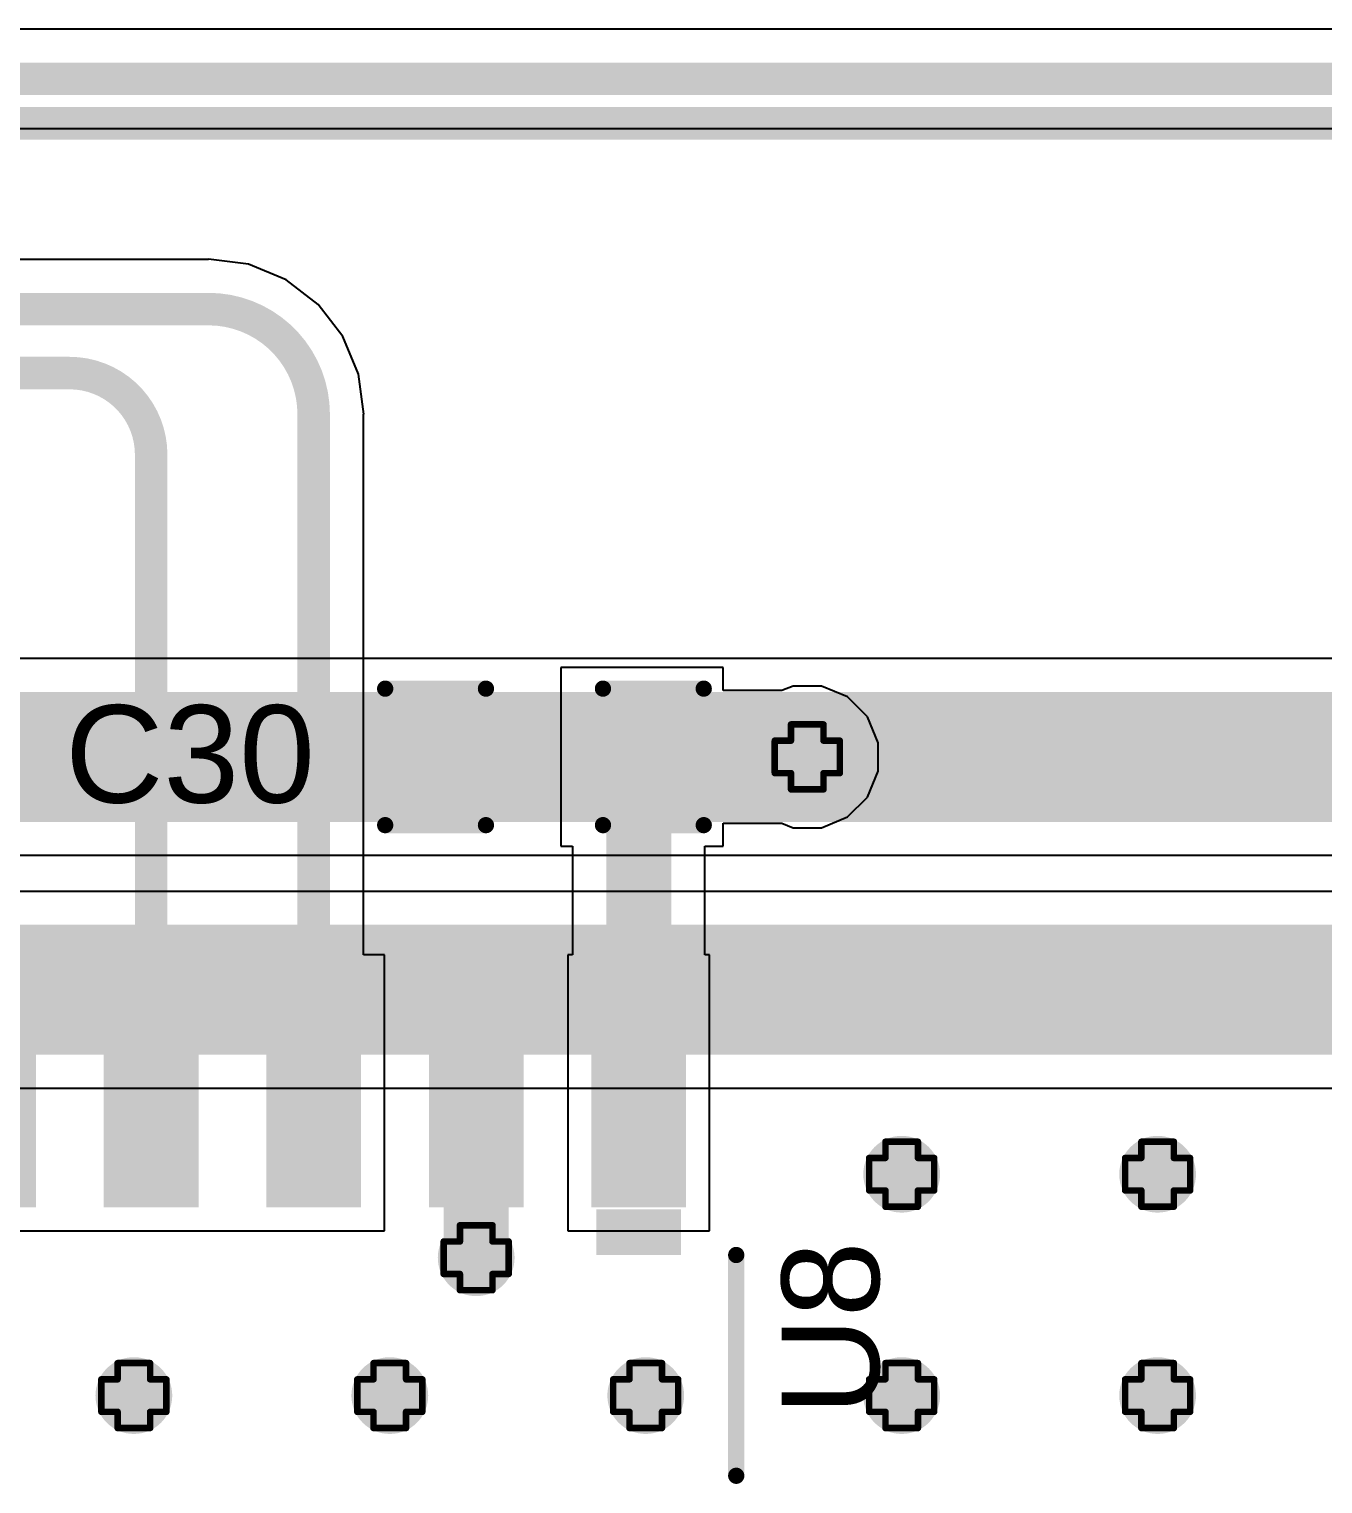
# Model space of a CAD drawing. Header units: inches. Extents: x -0.1 to 10.2, y 0 to 6.5.
# Drawn here: x 3.767 to 4.165, y 2.9849 to 3.4326 of the extents above; entities that cross this region are included whole.
import ezdxf

# ---------------------------------------------------------------- set-up
doc = ezdxf.new("R2010")
doc.units = ezdxf.units.IN
doc.header["$MEASUREMENT"] = 0
for name, color, linetype in [('Bottom Layer', 5, 'Continuous'), ('Drill Drawing', 1, 'Continuous'), ('Top Layer', 1, 'Continuous'), ('Top Overlay', 2, 'Continuous'), ('Top Paste', 8, 'Continuous'), ('Top Solder', 216, 'Continuous'), ('Via Holes', 16, 'Continuous')]:
    doc.layers.add(name, color=color, linetype=linetype)
doc.styles.add('Arial', font='', dxfattribs={"height": 0.2})
doc.styles.get('Arial').set_extended_font_data('Arial')

# ---------------------------------------------------------------- blocks, each defined once
blk = doc.blocks.new('SOIC_16_300____10')
at = {"layer": 'Top Layer'}
for points in [[(-0.22441, 0.18681), (-0.15945, 0.18681), (-0.15945, 0.16319), (-0.22441, 0.16319)], [(-0.22441, 0.13681), (-0.15945, 0.13681), (-0.15945, 0.11319), (-0.22441, 0.11319)], [(-0.22441, 0.08681), (-0.15945, 0.08681), (-0.15945, 0.06319), (-0.22441, 0.06319)], [(-0.22441, 0.03681), (-0.15945, 0.03681), (-0.15945, 0.01319), (-0.22441, 0.01319)]]:
    blk.add_hatch(color=1, dxfattribs=at).paths.add_polyline_path(points)
at = {"layer": 'Top Overlay'}
blk.add_hatch(color=2, dxfattribs=at).paths.add_polyline_path([(-0.156, 0.162), (-0.142, 0.162), (-0.142, 0.188), (-0.156, 0.188)])
at = {"layer": 'Top Paste'}
for points in [[(-0.22441, 0.18681), (-0.15945, 0.18681), (-0.15945, 0.16319), (-0.22441, 0.16319)], [(-0.22441, 0.13681), (-0.15945, 0.13681), (-0.15945, 0.11319), (-0.22441, 0.11319)], [(-0.22441, 0.08681), (-0.15945, 0.08681), (-0.15945, 0.06319), (-0.22441, 0.06319)], [(-0.22441, 0.03681), (-0.15945, 0.03681), (-0.15945, 0.01319), (-0.22441, 0.01319)]]:
    blk.add_hatch(color=8, dxfattribs=at).paths.add_polyline_path(points)
at = {"layer": 'Top Solder'}
for points in [[(-0.22717, 0.18957), (-0.15669, 0.18957), (-0.15669, 0.16043), (-0.22717, 0.16043)], [(-0.22717, 0.13957), (-0.15669, 0.13957), (-0.15669, 0.11043), (-0.22717, 0.11043)], [(-0.22717, 0.08957), (-0.15669, 0.08957), (-0.15669, 0.06043), (-0.22717, 0.06043)], [(-0.22717, 0.03957), (-0.15669, 0.03957), (-0.15669, 0.01043), (-0.22717, 0.01043)], [(-0.22717, -0.01043), (-0.15669, -0.01043), (-0.15669, -0.03957), (-0.22717, -0.03957)]]:
    blk.add_hatch(color=216, dxfattribs=at).paths.add_polyline_path(points)
at = {"layer": 'Top Overlay'}
for points in [[(-0.2363, 0.171, 0.00787, 0.00787, 0), (-0.2363, 0.181, 0.00787, 0.00787, 0)], [(-0.2313, 0.176, 0.00787, 0.00787, 0), (-0.2363, 0.181, 0.00787, 0.00787, 0)], [(-0.2363, 0.171, 0.00787, 0.00787, 0), (-0.2313, 0.176, 0.00787, 0.00787, 0)]]:
    blk.add_lwpolyline(points, format="xyseb", dxfattribs=at)
for points in [[(-0.23827, 0.181, 0.00394, 0.00394, 1), (-0.23433, 0.181, 0.00394, 0.00394, 1)], [(-0.23827, 0.181, 0.00394, 0.00394, 1), (-0.23433, 0.181, 0.00394, 0.00394, 1)], [(-0.23327, 0.176, 0.00394, 0.00394, 1), (-0.22933, 0.176, 0.00394, 0.00394, 1)], [(-0.23327, 0.176, 0.00394, 0.00394, 1), (-0.22933, 0.176, 0.00394, 0.00394, 1)], [(-0.23827, 0.171, 0.00394, 0.00394, 1), (-0.23433, 0.171, 0.00394, 0.00394, 1)], [(-0.23827, 0.171, 0.00394, 0.00394, 1), (-0.23433, 0.171, 0.00394, 0.00394, 1)]]:
    blk.add_lwpolyline(points, format="xyseb", close=True, dxfattribs=at)
blk = doc.blocks.new('C___0603_70')
at = {"layer": 'Top Layer'}
for points in [[(-0.015, 0.0175), (-0.015, -0.0175), (-0.045, -0.0175), (-0.045, 0.0175)], [(0.045, 0.0175), (0.045, -0.0175), (0.015, -0.0175), (0.015, 0.0175)]]:
    blk.add_hatch(color=1, dxfattribs=at).paths.add_polyline_path(points)
at = {"layer": 'Top Paste'}
for points in [[(-0.015, 0.0175), (-0.015, -0.0175), (-0.045, -0.0175), (-0.045, 0.0175)], [(0.045, 0.0175), (0.045, -0.0175), (0.015, -0.0175), (0.015, 0.0175)]]:
    blk.add_hatch(color=8, dxfattribs=at).paths.add_polyline_path(points)
at = {"layer": 'Top Solder'}
for points in [[(-0.01264, 0.01986), (-0.01264, -0.01986), (-0.04736, -0.01986), (-0.04736, 0.01986)], [(0.04736, 0.01986), (0.04736, -0.01986), (0.01264, -0.01986), (0.01264, 0.01986)]]:
    blk.add_hatch(color=216, dxfattribs=at).paths.add_polyline_path(points)
at = {"layer": 'Top Overlay'}
for points in [[(-0.049, -0.021, 0.005, 0.005, 0), (-0.049, 0.021, 0.005, 0.005, 0)], [(-0.049, 0.021, 0.005, 0.005, 0), (-0.018, 0.021, 0.005, 0.005, 0)], [(0.018, 0.021, 0.005, 0.005, 0), (0.049, 0.021, 0.005, 0.005, 0)], [(0.049, -0.021, 0.005, 0.005, 0), (0.049, 0.021, 0.005, 0.005, 0)], [(-0.049, -0.021, 0.005, 0.005, 0), (-0.018, -0.021, 0.005, 0.005, 0)], [(0.018, -0.021, 0.005, 0.005, 0), (0.049, -0.021, 0.005, 0.005, 0)]]:
    blk.add_lwpolyline(points, format="xyseb", dxfattribs=at)
for points in [[(-0.05025, 0.021, 0.0025, 0.0025, 1), (-0.04775, 0.021, 0.0025, 0.0025, 1)], [(-0.05025, 0.021, 0.0025, 0.0025, 1), (-0.04775, 0.021, 0.0025, 0.0025, 1)], [(-0.01925, 0.021, 0.0025, 0.0025, 1), (-0.01675, 0.021, 0.0025, 0.0025, 1)], [(0.01675, 0.021, 0.0025, 0.0025, 1), (0.01925, 0.021, 0.0025, 0.0025, 1)], [(0.04775, 0.021, 0.0025, 0.0025, 1), (0.05025, 0.021, 0.0025, 0.0025, 1)], [(0.04775, 0.021, 0.0025, 0.0025, 1), (0.05025, 0.021, 0.0025, 0.0025, 1)], [(-0.05025, -0.021, 0.0025, 0.0025, 1), (-0.04775, -0.021, 0.0025, 0.0025, 1)], [(-0.05025, -0.021, 0.0025, 0.0025, 1), (-0.04775, -0.021, 0.0025, 0.0025, 1)], [(-0.01925, -0.021, 0.0025, 0.0025, 1), (-0.01675, -0.021, 0.0025, 0.0025, 1)], [(0.01675, -0.021, 0.0025, 0.0025, 1), (0.01925, -0.021, 0.0025, 0.0025, 1)], [(0.04775, -0.021, 0.0025, 0.0025, 1), (0.05025, -0.021, 0.0025, 0.0025, 1)], [(0.04775, -0.021, 0.0025, 0.0025, 1), (0.05025, -0.021, 0.0025, 0.0025, 1)]]:
    blk.add_lwpolyline(points, format="xyseb", close=True, dxfattribs=at)

msp = doc.modelspace()

# ---------------------------------------------------------------- hatches: boundary and pattern name
at = {"layer": 'Bottom Layer'}
h = msp.add_hatch(color=5, dxfattribs=at)
edge = h.paths.add_edge_path()
edge.add_arc((4.00638, 3.20866), 0.01181, 0, 360)
h = msp.add_hatch(color=5, dxfattribs=at)
edge = h.paths.add_edge_path()
edge.add_arc((4.03543, 3.08024), 0.01181, 0, 360)
h = msp.add_hatch(color=5, dxfattribs=at)
edge = h.paths.add_edge_path()
edge.add_arc((4.11417, 3.08024), 0.01181, 0, 360)
h = msp.add_hatch(color=5, dxfattribs=at)
edge = h.paths.add_edge_path()
edge.add_arc((3.90453, 3.05454), 0.01181, 0, 360)
h = msp.add_hatch(color=5, dxfattribs=at)
edge = h.paths.add_edge_path()
edge.add_arc((3.79921, 3.01213), 0.01181, 0, 360)
h = msp.add_hatch(color=5, dxfattribs=at)
edge = h.paths.add_edge_path()
edge.add_arc((3.87795, 3.01213), 0.01181, 0, 360)
h = msp.add_hatch(color=5, dxfattribs=at)
edge = h.paths.add_edge_path()
edge.add_arc((3.95669, 3.01213), 0.01181, 0, 360)
h = msp.add_hatch(color=5, dxfattribs=at)
edge = h.paths.add_edge_path()
edge.add_arc((4.03543, 3.01213), 0.01181, 0, 360)
h = msp.add_hatch(color=5, dxfattribs=at)
edge = h.paths.add_edge_path()
edge.add_arc((4.11417, 3.01213), 0.01181, 0, 360)
at = {"layer": 'Top Layer'}
h = msp.add_hatch(color=1, dxfattribs=at)
edge = h.paths.add_edge_path()
edge.add_arc((4.00638, 3.20866), 0.01181, 0, 360)
h = msp.add_hatch(color=1, dxfattribs=at)
edge = h.paths.add_edge_path()
edge.add_arc((4.03543, 3.08024), 0.01181, 0, 360)
h = msp.add_hatch(color=1, dxfattribs=at)
edge = h.paths.add_edge_path()
edge.add_arc((4.11417, 3.08024), 0.01181, 0, 360)
h = msp.add_hatch(color=1, dxfattribs=at)
edge = h.paths.add_edge_path()
edge.add_arc((3.90453, 3.05454), 0.01181, 0, 360)
h = msp.add_hatch(color=1, dxfattribs=at)
edge = h.paths.add_edge_path()
edge.add_arc((3.79921, 3.01213), 0.01181, 0, 360)
h = msp.add_hatch(color=1, dxfattribs=at)
edge = h.paths.add_edge_path()
edge.add_arc((3.87795, 3.01213), 0.01181, 0, 360)
h = msp.add_hatch(color=1, dxfattribs=at)
edge = h.paths.add_edge_path()
edge.add_arc((3.95669, 3.01213), 0.01181, 0, 360)
h = msp.add_hatch(color=1, dxfattribs=at)
edge = h.paths.add_edge_path()
edge.add_arc((4.03543, 3.01213), 0.01181, 0, 360)
h = msp.add_hatch(color=1, dxfattribs=at)
edge = h.paths.add_edge_path()
edge.add_arc((4.11417, 3.01213), 0.01181, 0, 360)
at = {"layer": 'Via Holes'}
h = msp.add_hatch(color=7, dxfattribs=at)
edge = h.paths.add_edge_path()
edge.add_arc((4.00638, 3.20866), 0.00591, 0, 360)
h = msp.add_hatch(color=7, dxfattribs=at)
edge = h.paths.add_edge_path()
edge.add_arc((4.03543, 3.08024), 0.00591, 0, 360)
h = msp.add_hatch(color=7, dxfattribs=at)
edge = h.paths.add_edge_path()
edge.add_arc((4.11417, 3.08024), 0.00591, 0, 360)
h = msp.add_hatch(color=7, dxfattribs=at)
edge = h.paths.add_edge_path()
edge.add_arc((3.90453, 3.05454), 0.00591, 0, 360)
h = msp.add_hatch(color=7, dxfattribs=at)
edge = h.paths.add_edge_path()
edge.add_arc((3.79921, 3.01213), 0.00591, 0, 360)
h = msp.add_hatch(color=7, dxfattribs=at)
edge = h.paths.add_edge_path()
edge.add_arc((3.87795, 3.01213), 0.00591, 0, 360)
h = msp.add_hatch(color=7, dxfattribs=at)
edge = h.paths.add_edge_path()
edge.add_arc((3.95669, 3.01213), 0.00591, 0, 360)
h = msp.add_hatch(color=7, dxfattribs=at)
edge = h.paths.add_edge_path()
edge.add_arc((4.03543, 3.01213), 0.00591, 0, 360)
h = msp.add_hatch(color=7, dxfattribs=at)
edge = h.paths.add_edge_path()
edge.add_arc((4.11417, 3.01213), 0.00591, 0, 360)

# ---------------------------------------------------------------- linework, layer by layer
at = {"layer": 'Bottom Layer'}
for p, q in [((4.25039, 3.23892), (2.97635, 3.23892)), ((2.97635, 3.1784), (4.25039, 3.1784)), ((4.54456, 3.16726), (1.15923, 3.16726)), ((1.15923, 3.10674), (4.54456, 3.10674))]:
    msp.add_line(p, q, dxfattribs=at)
for points in [[(3.0615, 3.20866, 0.04, 0.04, 0), (4.00638, 3.20866, 0.04, 0.04, 0)], [(4.00638, 3.20866, 0.04, 0.04, 0), (4.25039, 3.20866, 0.04, 0.04, 0)], [(1.15923, 3.137, 0.04, 0.04, 0), (4.54456, 3.137, 0.04, 0.04, 0)]]:
    msp.add_lwpolyline(points, format="xyseb", dxfattribs=at)
msp.add_lwpolyline([(3.99638, 3.20866, 0.02, 0.02, 1), (4.01638, 3.20866, 0.02, 0.02, 1)], format="xyseb", close=True, dxfattribs=at)
msp.add_lwpolyline([(3.99638, 3.20866, 0.02, 0.02, 1), (4.01638, 3.20866, 0.02, 0.02, 1)], format="xyseb", close=True, dxfattribs=at)
at = {"layer": 'Drill Drawing'}
for points in [[(4.00138, 3.21366, 0.002, 0.002, 0), (4.00138, 3.21866, 0.002, 0.002, 0)], [(4.00138, 3.21866, 0.002, 0.002, 0), (4.01138, 3.21866, 0.002, 0.002, 0)], [(4.01138, 3.21366, 0.002, 0.002, 0), (4.01138, 3.21866, 0.002, 0.002, 0)], [(3.99638, 3.20366, 0.002, 0.002, 0), (3.99638, 3.21366, 0.002, 0.002, 0)], [(3.99638, 3.21366, 0.002, 0.002, 0), (4.00138, 3.21366, 0.002, 0.002, 0)], [(4.01138, 3.21366, 0.002, 0.002, 0), (4.01638, 3.21366, 0.002, 0.002, 0)], [(4.01638, 3.20366, 0.002, 0.002, 0), (4.01638, 3.21366, 0.002, 0.002, 0)], [(3.99638, 3.20366, 0.002, 0.002, 0), (4.00138, 3.20366, 0.002, 0.002, 0)], [(4.00138, 3.19866, 0.002, 0.002, 0), (4.00138, 3.20366, 0.002, 0.002, 0)], [(4.01138, 3.20366, 0.002, 0.002, 0), (4.01638, 3.20366, 0.002, 0.002, 0)], [(4.01138, 3.19866, 0.002, 0.002, 0), (4.01138, 3.20366, 0.002, 0.002, 0)], [(4.00138, 3.19866, 0.002, 0.002, 0), (4.01138, 3.19866, 0.002, 0.002, 0)], [(4.03043, 3.08524, 0.002, 0.002, 0), (4.03043, 3.09024, 0.002, 0.002, 0)], [(4.03043, 3.09024, 0.002, 0.002, 0), (4.04043, 3.09024, 0.002, 0.002, 0)], [(4.04043, 3.08524, 0.002, 0.002, 0), (4.04043, 3.09024, 0.002, 0.002, 0)], [(4.10917, 3.08524, 0.002, 0.002, 0), (4.10917, 3.09024, 0.002, 0.002, 0)], [(4.10917, 3.09024, 0.002, 0.002, 0), (4.11917, 3.09024, 0.002, 0.002, 0)], [(4.11917, 3.08524, 0.002, 0.002, 0), (4.11917, 3.09024, 0.002, 0.002, 0)], [(4.02543, 3.07524, 0.002, 0.002, 0), (4.02543, 3.08524, 0.002, 0.002, 0)], [(4.02543, 3.08524, 0.002, 0.002, 0), (4.03043, 3.08524, 0.002, 0.002, 0)], [(4.04043, 3.08524, 0.002, 0.002, 0), (4.04543, 3.08524, 0.002, 0.002, 0)], [(4.04543, 3.07524, 0.002, 0.002, 0), (4.04543, 3.08524, 0.002, 0.002, 0)], [(4.10417, 3.07524, 0.002, 0.002, 0), (4.10417, 3.08524, 0.002, 0.002, 0)], [(4.10417, 3.08524, 0.002, 0.002, 0), (4.10917, 3.08524, 0.002, 0.002, 0)], [(4.11917, 3.08524, 0.002, 0.002, 0), (4.12417, 3.08524, 0.002, 0.002, 0)], [(4.12417, 3.07524, 0.002, 0.002, 0), (4.12417, 3.08524, 0.002, 0.002, 0)], [(4.02543, 3.07524, 0.002, 0.002, 0), (4.03043, 3.07524, 0.002, 0.002, 0)], [(4.03043, 3.07024, 0.002, 0.002, 0), (4.03043, 3.07524, 0.002, 0.002, 0)], [(4.04043, 3.07524, 0.002, 0.002, 0), (4.04543, 3.07524, 0.002, 0.002, 0)], [(4.04043, 3.07024, 0.002, 0.002, 0), (4.04043, 3.07524, 0.002, 0.002, 0)], [(4.10417, 3.07524, 0.002, 0.002, 0), (4.10917, 3.07524, 0.002, 0.002, 0)], [(4.10917, 3.07024, 0.002, 0.002, 0), (4.10917, 3.07524, 0.002, 0.002, 0)], [(4.11917, 3.07524, 0.002, 0.002, 0), (4.12417, 3.07524, 0.002, 0.002, 0)], [(4.11917, 3.07024, 0.002, 0.002, 0), (4.11917, 3.07524, 0.002, 0.002, 0)], [(4.03043, 3.07024, 0.002, 0.002, 0), (4.04043, 3.07024, 0.002, 0.002, 0)], [(4.10917, 3.07024, 0.002, 0.002, 0), (4.11917, 3.07024, 0.002, 0.002, 0)], [(3.89953, 3.05954, 0.002, 0.002, 0), (3.89953, 3.06454, 0.002, 0.002, 0)], [(3.89953, 3.06454, 0.002, 0.002, 0), (3.90953, 3.06454, 0.002, 0.002, 0)], [(3.90953, 3.05954, 0.002, 0.002, 0), (3.90953, 3.06454, 0.002, 0.002, 0)], [(3.89453, 3.04954, 0.002, 0.002, 0), (3.89453, 3.05954, 0.002, 0.002, 0)], [(3.89453, 3.05954, 0.002, 0.002, 0), (3.89953, 3.05954, 0.002, 0.002, 0)], [(3.90953, 3.05954, 0.002, 0.002, 0), (3.91453, 3.05954, 0.002, 0.002, 0)], [(3.91453, 3.04954, 0.002, 0.002, 0), (3.91453, 3.05954, 0.002, 0.002, 0)], [(3.89453, 3.04954, 0.002, 0.002, 0), (3.89953, 3.04954, 0.002, 0.002, 0)], [(3.89953, 3.04454, 0.002, 0.002, 0), (3.89953, 3.04954, 0.002, 0.002, 0)], [(3.90953, 3.04954, 0.002, 0.002, 0), (3.91453, 3.04954, 0.002, 0.002, 0)], [(3.90953, 3.04454, 0.002, 0.002, 0), (3.90953, 3.04954, 0.002, 0.002, 0)], [(3.89953, 3.04454, 0.002, 0.002, 0), (3.90953, 3.04454, 0.002, 0.002, 0)], [(3.79421, 3.01713, 0.002, 0.002, 0), (3.79421, 3.02213, 0.002, 0.002, 0)], [(3.79421, 3.02213, 0.002, 0.002, 0), (3.80421, 3.02213, 0.002, 0.002, 0)], [(3.80421, 3.01713, 0.002, 0.002, 0), (3.80421, 3.02213, 0.002, 0.002, 0)], [(3.87295, 3.01713, 0.002, 0.002, 0), (3.87295, 3.02213, 0.002, 0.002, 0)], [(3.87295, 3.02213, 0.002, 0.002, 0), (3.88295, 3.02213, 0.002, 0.002, 0)], [(3.88295, 3.01713, 0.002, 0.002, 0), (3.88295, 3.02213, 0.002, 0.002, 0)], [(3.95169, 3.01713, 0.002, 0.002, 0), (3.95169, 3.02213, 0.002, 0.002, 0)], [(3.95169, 3.02213, 0.002, 0.002, 0), (3.96169, 3.02213, 0.002, 0.002, 0)], [(3.96169, 3.01713, 0.002, 0.002, 0), (3.96169, 3.02213, 0.002, 0.002, 0)], [(4.03043, 3.01713, 0.002, 0.002, 0), (4.03043, 3.02213, 0.002, 0.002, 0)], [(4.03043, 3.02213, 0.002, 0.002, 0), (4.04043, 3.02213, 0.002, 0.002, 0)], [(4.04043, 3.01713, 0.002, 0.002, 0), (4.04043, 3.02213, 0.002, 0.002, 0)], [(4.10917, 3.01713, 0.002, 0.002, 0), (4.10917, 3.02213, 0.002, 0.002, 0)], [(4.10917, 3.02213, 0.002, 0.002, 0), (4.11917, 3.02213, 0.002, 0.002, 0)], [(4.11917, 3.01713, 0.002, 0.002, 0), (4.11917, 3.02213, 0.002, 0.002, 0)], [(3.78921, 3.00713, 0.002, 0.002, 0), (3.78921, 3.01713, 0.002, 0.002, 0)], [(3.78921, 3.01713, 0.002, 0.002, 0), (3.79421, 3.01713, 0.002, 0.002, 0)], [(3.80421, 3.01713, 0.002, 0.002, 0), (3.80921, 3.01713, 0.002, 0.002, 0)], [(3.80921, 3.00713, 0.002, 0.002, 0), (3.80921, 3.01713, 0.002, 0.002, 0)], [(3.86795, 3.00713, 0.002, 0.002, 0), (3.86795, 3.01713, 0.002, 0.002, 0)], [(3.86795, 3.01713, 0.002, 0.002, 0), (3.87295, 3.01713, 0.002, 0.002, 0)], [(3.88295, 3.01713, 0.002, 0.002, 0), (3.88795, 3.01713, 0.002, 0.002, 0)], [(3.88795, 3.00713, 0.002, 0.002, 0), (3.88795, 3.01713, 0.002, 0.002, 0)], [(3.94669, 3.00713, 0.002, 0.002, 0), (3.94669, 3.01713, 0.002, 0.002, 0)], [(3.94669, 3.01713, 0.002, 0.002, 0), (3.95169, 3.01713, 0.002, 0.002, 0)], [(3.96169, 3.01713, 0.002, 0.002, 0), (3.96669, 3.01713, 0.002, 0.002, 0)], [(3.96669, 3.00713, 0.002, 0.002, 0), (3.96669, 3.01713, 0.002, 0.002, 0)], [(4.02543, 3.00713, 0.002, 0.002, 0), (4.02543, 3.01713, 0.002, 0.002, 0)], [(4.02543, 3.01713, 0.002, 0.002, 0), (4.03043, 3.01713, 0.002, 0.002, 0)], [(4.04043, 3.01713, 0.002, 0.002, 0), (4.04543, 3.01713, 0.002, 0.002, 0)], [(4.04543, 3.00713, 0.002, 0.002, 0), (4.04543, 3.01713, 0.002, 0.002, 0)], [(4.10417, 3.00713, 0.002, 0.002, 0), (4.10417, 3.01713, 0.002, 0.002, 0)], [(4.10417, 3.01713, 0.002, 0.002, 0), (4.10917, 3.01713, 0.002, 0.002, 0)], [(4.11917, 3.01713, 0.002, 0.002, 0), (4.12417, 3.01713, 0.002, 0.002, 0)], [(4.12417, 3.00713, 0.002, 0.002, 0), (4.12417, 3.01713, 0.002, 0.002, 0)], [(3.78921, 3.00713, 0.002, 0.002, 0), (3.79421, 3.00713, 0.002, 0.002, 0)], [(3.79421, 3.00213, 0.002, 0.002, 0), (3.79421, 3.00713, 0.002, 0.002, 0)], [(3.80421, 3.00713, 0.002, 0.002, 0), (3.80921, 3.00713, 0.002, 0.002, 0)], [(3.80421, 3.00213, 0.002, 0.002, 0), (3.80421, 3.00713, 0.002, 0.002, 0)], [(3.86795, 3.00713, 0.002, 0.002, 0), (3.87295, 3.00713, 0.002, 0.002, 0)], [(3.87295, 3.00213, 0.002, 0.002, 0), (3.87295, 3.00713, 0.002, 0.002, 0)], [(3.88295, 3.00713, 0.002, 0.002, 0), (3.88795, 3.00713, 0.002, 0.002, 0)], [(3.88295, 3.00213, 0.002, 0.002, 0), (3.88295, 3.00713, 0.002, 0.002, 0)], [(3.94669, 3.00713, 0.002, 0.002, 0), (3.95169, 3.00713, 0.002, 0.002, 0)], [(3.95169, 3.00213, 0.002, 0.002, 0), (3.95169, 3.00713, 0.002, 0.002, 0)], [(3.96169, 3.00713, 0.002, 0.002, 0), (3.96669, 3.00713, 0.002, 0.002, 0)], [(3.96169, 3.00213, 0.002, 0.002, 0), (3.96169, 3.00713, 0.002, 0.002, 0)], [(4.02543, 3.00713, 0.002, 0.002, 0), (4.03043, 3.00713, 0.002, 0.002, 0)], [(4.03043, 3.00213, 0.002, 0.002, 0), (4.03043, 3.00713, 0.002, 0.002, 0)], [(4.04043, 3.00713, 0.002, 0.002, 0), (4.04543, 3.00713, 0.002, 0.002, 0)], [(4.04043, 3.00213, 0.002, 0.002, 0), (4.04043, 3.00713, 0.002, 0.002, 0)], [(4.10417, 3.00713, 0.002, 0.002, 0), (4.10917, 3.00713, 0.002, 0.002, 0)], [(4.10917, 3.00213, 0.002, 0.002, 0), (4.10917, 3.00713, 0.002, 0.002, 0)], [(4.11917, 3.00713, 0.002, 0.002, 0), (4.12417, 3.00713, 0.002, 0.002, 0)], [(4.11917, 3.00213, 0.002, 0.002, 0), (4.11917, 3.00713, 0.002, 0.002, 0)], [(3.79421, 3.00213, 0.002, 0.002, 0), (3.80421, 3.00213, 0.002, 0.002, 0)], [(3.87295, 3.00213, 0.002, 0.002, 0), (3.88295, 3.00213, 0.002, 0.002, 0)], [(3.95169, 3.00213, 0.002, 0.002, 0), (3.96169, 3.00213, 0.002, 0.002, 0)], [(4.03043, 3.00213, 0.002, 0.002, 0), (4.04043, 3.00213, 0.002, 0.002, 0)], [(4.10917, 3.00213, 0.002, 0.002, 0), (4.11917, 3.00213, 0.002, 0.002, 0)]]:
    msp.add_lwpolyline(points, format="xyseb", dxfattribs=at)
for points in [[(4.00088, 3.21866, 0.001, 0.001, 1), (4.00188, 3.21866, 0.001, 0.001, 1)], [(4.00088, 3.21866, 0.001, 0.001, 1), (4.00188, 3.21866, 0.001, 0.001, 1)], [(4.01088, 3.21866, 0.001, 0.001, 1), (4.01188, 3.21866, 0.001, 0.001, 1)], [(4.01088, 3.21866, 0.001, 0.001, 1), (4.01188, 3.21866, 0.001, 0.001, 1)], [(3.99588, 3.21366, 0.001, 0.001, 1), (3.99688, 3.21366, 0.001, 0.001, 1)], [(3.99588, 3.21366, 0.001, 0.001, 1), (3.99688, 3.21366, 0.001, 0.001, 1)], [(4.00088, 3.21366, 0.001, 0.001, 1), (4.00188, 3.21366, 0.001, 0.001, 1)], [(4.00088, 3.21366, 0.001, 0.001, 1), (4.00188, 3.21366, 0.001, 0.001, 1)], [(4.01088, 3.21366, 0.001, 0.001, 1), (4.01188, 3.21366, 0.001, 0.001, 1)], [(4.01088, 3.21366, 0.001, 0.001, 1), (4.01188, 3.21366, 0.001, 0.001, 1)], [(4.01588, 3.21366, 0.001, 0.001, 1), (4.01688, 3.21366, 0.001, 0.001, 1)], [(4.01588, 3.21366, 0.001, 0.001, 1), (4.01688, 3.21366, 0.001, 0.001, 1)], [(3.99588, 3.20366, 0.001, 0.001, 1), (3.99688, 3.20366, 0.001, 0.001, 1)], [(3.99588, 3.20366, 0.001, 0.001, 1), (3.99688, 3.20366, 0.001, 0.001, 1)], [(4.00088, 3.20366, 0.001, 0.001, 1), (4.00188, 3.20366, 0.001, 0.001, 1)], [(4.00088, 3.20366, 0.001, 0.001, 1), (4.00188, 3.20366, 0.001, 0.001, 1)], [(4.01088, 3.20366, 0.001, 0.001, 1), (4.01188, 3.20366, 0.001, 0.001, 1)], [(4.01088, 3.20366, 0.001, 0.001, 1), (4.01188, 3.20366, 0.001, 0.001, 1)], [(4.01588, 3.20366, 0.001, 0.001, 1), (4.01688, 3.20366, 0.001, 0.001, 1)], [(4.01588, 3.20366, 0.001, 0.001, 1), (4.01688, 3.20366, 0.001, 0.001, 1)], [(4.00088, 3.19866, 0.001, 0.001, 1), (4.00188, 3.19866, 0.001, 0.001, 1)], [(4.00088, 3.19866, 0.001, 0.001, 1), (4.00188, 3.19866, 0.001, 0.001, 1)], [(4.01088, 3.19866, 0.001, 0.001, 1), (4.01188, 3.19866, 0.001, 0.001, 1)], [(4.01088, 3.19866, 0.001, 0.001, 1), (4.01188, 3.19866, 0.001, 0.001, 1)], [(4.02993, 3.09024, 0.001, 0.001, 1), (4.03093, 3.09024, 0.001, 0.001, 1)], [(4.02993, 3.09024, 0.001, 0.001, 1), (4.03093, 3.09024, 0.001, 0.001, 1)], [(4.03993, 3.09024, 0.001, 0.001, 1), (4.04093, 3.09024, 0.001, 0.001, 1)], [(4.03993, 3.09024, 0.001, 0.001, 1), (4.04093, 3.09024, 0.001, 0.001, 1)], [(4.10867, 3.09024, 0.001, 0.001, 1), (4.10967, 3.09024, 0.001, 0.001, 1)], [(4.10867, 3.09024, 0.001, 0.001, 1), (4.10967, 3.09024, 0.001, 0.001, 1)], [(4.11867, 3.09024, 0.001, 0.001, 1), (4.11967, 3.09024, 0.001, 0.001, 1)], [(4.11867, 3.09024, 0.001, 0.001, 1), (4.11967, 3.09024, 0.001, 0.001, 1)], [(4.02493, 3.08524, 0.001, 0.001, 1), (4.02593, 3.08524, 0.001, 0.001, 1)], [(4.02493, 3.08524, 0.001, 0.001, 1), (4.02593, 3.08524, 0.001, 0.001, 1)], [(4.02993, 3.08524, 0.001, 0.001, 1), (4.03093, 3.08524, 0.001, 0.001, 1)], [(4.02993, 3.08524, 0.001, 0.001, 1), (4.03093, 3.08524, 0.001, 0.001, 1)], [(4.03993, 3.08524, 0.001, 0.001, 1), (4.04093, 3.08524, 0.001, 0.001, 1)], [(4.03993, 3.08524, 0.001, 0.001, 1), (4.04093, 3.08524, 0.001, 0.001, 1)], [(4.04493, 3.08524, 0.001, 0.001, 1), (4.04593, 3.08524, 0.001, 0.001, 1)], [(4.04493, 3.08524, 0.001, 0.001, 1), (4.04593, 3.08524, 0.001, 0.001, 1)], [(4.10367, 3.08524, 0.001, 0.001, 1), (4.10467, 3.08524, 0.001, 0.001, 1)], [(4.10367, 3.08524, 0.001, 0.001, 1), (4.10467, 3.08524, 0.001, 0.001, 1)], [(4.10867, 3.08524, 0.001, 0.001, 1), (4.10967, 3.08524, 0.001, 0.001, 1)], [(4.10867, 3.08524, 0.001, 0.001, 1), (4.10967, 3.08524, 0.001, 0.001, 1)], [(4.11867, 3.08524, 0.001, 0.001, 1), (4.11967, 3.08524, 0.001, 0.001, 1)], [(4.11867, 3.08524, 0.001, 0.001, 1), (4.11967, 3.08524, 0.001, 0.001, 1)], [(4.12367, 3.08524, 0.001, 0.001, 1), (4.12467, 3.08524, 0.001, 0.001, 1)], [(4.12367, 3.08524, 0.001, 0.001, 1), (4.12467, 3.08524, 0.001, 0.001, 1)], [(4.02493, 3.07524, 0.001, 0.001, 1), (4.02593, 3.07524, 0.001, 0.001, 1)], [(4.02493, 3.07524, 0.001, 0.001, 1), (4.02593, 3.07524, 0.001, 0.001, 1)], [(4.02993, 3.07524, 0.001, 0.001, 1), (4.03093, 3.07524, 0.001, 0.001, 1)], [(4.02993, 3.07524, 0.001, 0.001, 1), (4.03093, 3.07524, 0.001, 0.001, 1)], [(4.03993, 3.07524, 0.001, 0.001, 1), (4.04093, 3.07524, 0.001, 0.001, 1)], [(4.03993, 3.07524, 0.001, 0.001, 1), (4.04093, 3.07524, 0.001, 0.001, 1)], [(4.04493, 3.07524, 0.001, 0.001, 1), (4.04593, 3.07524, 0.001, 0.001, 1)], [(4.04493, 3.07524, 0.001, 0.001, 1), (4.04593, 3.07524, 0.001, 0.001, 1)], [(4.10367, 3.07524, 0.001, 0.001, 1), (4.10467, 3.07524, 0.001, 0.001, 1)], [(4.10367, 3.07524, 0.001, 0.001, 1), (4.10467, 3.07524, 0.001, 0.001, 1)], [(4.10867, 3.07524, 0.001, 0.001, 1), (4.10967, 3.07524, 0.001, 0.001, 1)], [(4.10867, 3.07524, 0.001, 0.001, 1), (4.10967, 3.07524, 0.001, 0.001, 1)], [(4.11867, 3.07524, 0.001, 0.001, 1), (4.11967, 3.07524, 0.001, 0.001, 1)], [(4.11867, 3.07524, 0.001, 0.001, 1), (4.11967, 3.07524, 0.001, 0.001, 1)], [(4.12367, 3.07524, 0.001, 0.001, 1), (4.12467, 3.07524, 0.001, 0.001, 1)], [(4.12367, 3.07524, 0.001, 0.001, 1), (4.12467, 3.07524, 0.001, 0.001, 1)], [(4.02993, 3.07024, 0.001, 0.001, 1), (4.03093, 3.07024, 0.001, 0.001, 1)], [(4.02993, 3.07024, 0.001, 0.001, 1), (4.03093, 3.07024, 0.001, 0.001, 1)], [(4.03993, 3.07024, 0.001, 0.001, 1), (4.04093, 3.07024, 0.001, 0.001, 1)], [(4.03993, 3.07024, 0.001, 0.001, 1), (4.04093, 3.07024, 0.001, 0.001, 1)], [(4.10867, 3.07024, 0.001, 0.001, 1), (4.10967, 3.07024, 0.001, 0.001, 1)], [(4.10867, 3.07024, 0.001, 0.001, 1), (4.10967, 3.07024, 0.001, 0.001, 1)], [(4.11867, 3.07024, 0.001, 0.001, 1), (4.11967, 3.07024, 0.001, 0.001, 1)], [(4.11867, 3.07024, 0.001, 0.001, 1), (4.11967, 3.07024, 0.001, 0.001, 1)], [(3.89903, 3.06454, 0.001, 0.001, 1), (3.90003, 3.06454, 0.001, 0.001, 1)], [(3.89903, 3.06454, 0.001, 0.001, 1), (3.90003, 3.06454, 0.001, 0.001, 1)], [(3.90903, 3.06454, 0.001, 0.001, 1), (3.91003, 3.06454, 0.001, 0.001, 1)], [(3.90903, 3.06454, 0.001, 0.001, 1), (3.91003, 3.06454, 0.001, 0.001, 1)], [(3.89403, 3.05954, 0.001, 0.001, 1), (3.89503, 3.05954, 0.001, 0.001, 1)], [(3.89403, 3.05954, 0.001, 0.001, 1), (3.89503, 3.05954, 0.001, 0.001, 1)], [(3.89903, 3.05954, 0.001, 0.001, 1), (3.90003, 3.05954, 0.001, 0.001, 1)], [(3.89903, 3.05954, 0.001, 0.001, 1), (3.90003, 3.05954, 0.001, 0.001, 1)], [(3.90903, 3.05954, 0.001, 0.001, 1), (3.91003, 3.05954, 0.001, 0.001, 1)], [(3.90903, 3.05954, 0.001, 0.001, 1), (3.91003, 3.05954, 0.001, 0.001, 1)], [(3.91403, 3.05954, 0.001, 0.001, 1), (3.91503, 3.05954, 0.001, 0.001, 1)], [(3.91403, 3.05954, 0.001, 0.001, 1), (3.91503, 3.05954, 0.001, 0.001, 1)], [(3.89403, 3.04954, 0.001, 0.001, 1), (3.89503, 3.04954, 0.001, 0.001, 1)], [(3.89403, 3.04954, 0.001, 0.001, 1), (3.89503, 3.04954, 0.001, 0.001, 1)], [(3.89903, 3.04954, 0.001, 0.001, 1), (3.90003, 3.04954, 0.001, 0.001, 1)], [(3.89903, 3.04954, 0.001, 0.001, 1), (3.90003, 3.04954, 0.001, 0.001, 1)], [(3.90903, 3.04954, 0.001, 0.001, 1), (3.91003, 3.04954, 0.001, 0.001, 1)], [(3.90903, 3.04954, 0.001, 0.001, 1), (3.91003, 3.04954, 0.001, 0.001, 1)], [(3.91403, 3.04954, 0.001, 0.001, 1), (3.91503, 3.04954, 0.001, 0.001, 1)], [(3.91403, 3.04954, 0.001, 0.001, 1), (3.91503, 3.04954, 0.001, 0.001, 1)], [(3.89903, 3.04454, 0.001, 0.001, 1), (3.90003, 3.04454, 0.001, 0.001, 1)], [(3.89903, 3.04454, 0.001, 0.001, 1), (3.90003, 3.04454, 0.001, 0.001, 1)], [(3.90903, 3.04454, 0.001, 0.001, 1), (3.91003, 3.04454, 0.001, 0.001, 1)], [(3.90903, 3.04454, 0.001, 0.001, 1), (3.91003, 3.04454, 0.001, 0.001, 1)], [(3.79371, 3.02213, 0.001, 0.001, 1), (3.79471, 3.02213, 0.001, 0.001, 1)], [(3.79371, 3.02213, 0.001, 0.001, 1), (3.79471, 3.02213, 0.001, 0.001, 1)], [(3.80371, 3.02213, 0.001, 0.001, 1), (3.80471, 3.02213, 0.001, 0.001, 1)], [(3.80371, 3.02213, 0.001, 0.001, 1), (3.80471, 3.02213, 0.001, 0.001, 1)], [(3.87245, 3.02213, 0.001, 0.001, 1), (3.87345, 3.02213, 0.001, 0.001, 1)], [(3.87245, 3.02213, 0.001, 0.001, 1), (3.87345, 3.02213, 0.001, 0.001, 1)], [(3.88245, 3.02213, 0.001, 0.001, 1), (3.88345, 3.02213, 0.001, 0.001, 1)], [(3.88245, 3.02213, 0.001, 0.001, 1), (3.88345, 3.02213, 0.001, 0.001, 1)], [(3.95119, 3.02213, 0.001, 0.001, 1), (3.95219, 3.02213, 0.001, 0.001, 1)], [(3.95119, 3.02213, 0.001, 0.001, 1), (3.95219, 3.02213, 0.001, 0.001, 1)], [(3.96119, 3.02213, 0.001, 0.001, 1), (3.96219, 3.02213, 0.001, 0.001, 1)], [(3.96119, 3.02213, 0.001, 0.001, 1), (3.96219, 3.02213, 0.001, 0.001, 1)], [(4.02993, 3.02213, 0.001, 0.001, 1), (4.03093, 3.02213, 0.001, 0.001, 1)], [(4.02993, 3.02213, 0.001, 0.001, 1), (4.03093, 3.02213, 0.001, 0.001, 1)], [(4.03993, 3.02213, 0.001, 0.001, 1), (4.04093, 3.02213, 0.001, 0.001, 1)], [(4.03993, 3.02213, 0.001, 0.001, 1), (4.04093, 3.02213, 0.001, 0.001, 1)], [(4.10867, 3.02213, 0.001, 0.001, 1), (4.10967, 3.02213, 0.001, 0.001, 1)], [(4.10867, 3.02213, 0.001, 0.001, 1), (4.10967, 3.02213, 0.001, 0.001, 1)], [(4.11867, 3.02213, 0.001, 0.001, 1), (4.11967, 3.02213, 0.001, 0.001, 1)], [(4.11867, 3.02213, 0.001, 0.001, 1), (4.11967, 3.02213, 0.001, 0.001, 1)], [(3.78871, 3.01713, 0.001, 0.001, 1), (3.78971, 3.01713, 0.001, 0.001, 1)], [(3.78871, 3.01713, 0.001, 0.001, 1), (3.78971, 3.01713, 0.001, 0.001, 1)], [(3.79371, 3.01713, 0.001, 0.001, 1), (3.79471, 3.01713, 0.001, 0.001, 1)], [(3.79371, 3.01713, 0.001, 0.001, 1), (3.79471, 3.01713, 0.001, 0.001, 1)], [(3.80371, 3.01713, 0.001, 0.001, 1), (3.80471, 3.01713, 0.001, 0.001, 1)], [(3.80371, 3.01713, 0.001, 0.001, 1), (3.80471, 3.01713, 0.001, 0.001, 1)], [(3.80871, 3.01713, 0.001, 0.001, 1), (3.80971, 3.01713, 0.001, 0.001, 1)], [(3.80871, 3.01713, 0.001, 0.001, 1), (3.80971, 3.01713, 0.001, 0.001, 1)], [(3.86745, 3.01713, 0.001, 0.001, 1), (3.86845, 3.01713, 0.001, 0.001, 1)], [(3.86745, 3.01713, 0.001, 0.001, 1), (3.86845, 3.01713, 0.001, 0.001, 1)], [(3.87245, 3.01713, 0.001, 0.001, 1), (3.87345, 3.01713, 0.001, 0.001, 1)], [(3.87245, 3.01713, 0.001, 0.001, 1), (3.87345, 3.01713, 0.001, 0.001, 1)], [(3.88245, 3.01713, 0.001, 0.001, 1), (3.88345, 3.01713, 0.001, 0.001, 1)], [(3.88245, 3.01713, 0.001, 0.001, 1), (3.88345, 3.01713, 0.001, 0.001, 1)], [(3.88745, 3.01713, 0.001, 0.001, 1), (3.88845, 3.01713, 0.001, 0.001, 1)], [(3.88745, 3.01713, 0.001, 0.001, 1), (3.88845, 3.01713, 0.001, 0.001, 1)], [(3.94619, 3.01713, 0.001, 0.001, 1), (3.94719, 3.01713, 0.001, 0.001, 1)], [(3.94619, 3.01713, 0.001, 0.001, 1), (3.94719, 3.01713, 0.001, 0.001, 1)], [(3.95119, 3.01713, 0.001, 0.001, 1), (3.95219, 3.01713, 0.001, 0.001, 1)], [(3.95119, 3.01713, 0.001, 0.001, 1), (3.95219, 3.01713, 0.001, 0.001, 1)], [(3.96119, 3.01713, 0.001, 0.001, 1), (3.96219, 3.01713, 0.001, 0.001, 1)], [(3.96119, 3.01713, 0.001, 0.001, 1), (3.96219, 3.01713, 0.001, 0.001, 1)], [(3.96619, 3.01713, 0.001, 0.001, 1), (3.96719, 3.01713, 0.001, 0.001, 1)], [(3.96619, 3.01713, 0.001, 0.001, 1), (3.96719, 3.01713, 0.001, 0.001, 1)], [(4.02493, 3.01713, 0.001, 0.001, 1), (4.02593, 3.01713, 0.001, 0.001, 1)], [(4.02493, 3.01713, 0.001, 0.001, 1), (4.02593, 3.01713, 0.001, 0.001, 1)], [(4.02993, 3.01713, 0.001, 0.001, 1), (4.03093, 3.01713, 0.001, 0.001, 1)], [(4.02993, 3.01713, 0.001, 0.001, 1), (4.03093, 3.01713, 0.001, 0.001, 1)], [(4.03993, 3.01713, 0.001, 0.001, 1), (4.04093, 3.01713, 0.001, 0.001, 1)], [(4.03993, 3.01713, 0.001, 0.001, 1), (4.04093, 3.01713, 0.001, 0.001, 1)], [(4.04493, 3.01713, 0.001, 0.001, 1), (4.04593, 3.01713, 0.001, 0.001, 1)], [(4.04493, 3.01713, 0.001, 0.001, 1), (4.04593, 3.01713, 0.001, 0.001, 1)], [(4.10367, 3.01713, 0.001, 0.001, 1), (4.10467, 3.01713, 0.001, 0.001, 1)], [(4.10367, 3.01713, 0.001, 0.001, 1), (4.10467, 3.01713, 0.001, 0.001, 1)], [(4.10867, 3.01713, 0.001, 0.001, 1), (4.10967, 3.01713, 0.001, 0.001, 1)], [(4.10867, 3.01713, 0.001, 0.001, 1), (4.10967, 3.01713, 0.001, 0.001, 1)], [(4.11867, 3.01713, 0.001, 0.001, 1), (4.11967, 3.01713, 0.001, 0.001, 1)], [(4.11867, 3.01713, 0.001, 0.001, 1), (4.11967, 3.01713, 0.001, 0.001, 1)], [(4.12367, 3.01713, 0.001, 0.001, 1), (4.12467, 3.01713, 0.001, 0.001, 1)], [(4.12367, 3.01713, 0.001, 0.001, 1), (4.12467, 3.01713, 0.001, 0.001, 1)], [(3.78871, 3.00713, 0.001, 0.001, 1), (3.78971, 3.00713, 0.001, 0.001, 1)], [(3.78871, 3.00713, 0.001, 0.001, 1), (3.78971, 3.00713, 0.001, 0.001, 1)], [(3.79371, 3.00713, 0.001, 0.001, 1), (3.79471, 3.00713, 0.001, 0.001, 1)], [(3.79371, 3.00713, 0.001, 0.001, 1), (3.79471, 3.00713, 0.001, 0.001, 1)], [(3.80371, 3.00713, 0.001, 0.001, 1), (3.80471, 3.00713, 0.001, 0.001, 1)], [(3.80371, 3.00713, 0.001, 0.001, 1), (3.80471, 3.00713, 0.001, 0.001, 1)], [(3.80871, 3.00713, 0.001, 0.001, 1), (3.80971, 3.00713, 0.001, 0.001, 1)], [(3.80871, 3.00713, 0.001, 0.001, 1), (3.80971, 3.00713, 0.001, 0.001, 1)], [(3.86745, 3.00713, 0.001, 0.001, 1), (3.86845, 3.00713, 0.001, 0.001, 1)], [(3.86745, 3.00713, 0.001, 0.001, 1), (3.86845, 3.00713, 0.001, 0.001, 1)], [(3.87245, 3.00713, 0.001, 0.001, 1), (3.87345, 3.00713, 0.001, 0.001, 1)], [(3.87245, 3.00713, 0.001, 0.001, 1), (3.87345, 3.00713, 0.001, 0.001, 1)], [(3.88245, 3.00713, 0.001, 0.001, 1), (3.88345, 3.00713, 0.001, 0.001, 1)], [(3.88245, 3.00713, 0.001, 0.001, 1), (3.88345, 3.00713, 0.001, 0.001, 1)], [(3.88745, 3.00713, 0.001, 0.001, 1), (3.88845, 3.00713, 0.001, 0.001, 1)], [(3.88745, 3.00713, 0.001, 0.001, 1), (3.88845, 3.00713, 0.001, 0.001, 1)], [(3.94619, 3.00713, 0.001, 0.001, 1), (3.94719, 3.00713, 0.001, 0.001, 1)], [(3.94619, 3.00713, 0.001, 0.001, 1), (3.94719, 3.00713, 0.001, 0.001, 1)], [(3.95119, 3.00713, 0.001, 0.001, 1), (3.95219, 3.00713, 0.001, 0.001, 1)], [(3.95119, 3.00713, 0.001, 0.001, 1), (3.95219, 3.00713, 0.001, 0.001, 1)], [(3.96119, 3.00713, 0.001, 0.001, 1), (3.96219, 3.00713, 0.001, 0.001, 1)], [(3.96119, 3.00713, 0.001, 0.001, 1), (3.96219, 3.00713, 0.001, 0.001, 1)], [(3.96619, 3.00713, 0.001, 0.001, 1), (3.96719, 3.00713, 0.001, 0.001, 1)], [(3.96619, 3.00713, 0.001, 0.001, 1), (3.96719, 3.00713, 0.001, 0.001, 1)], [(4.02493, 3.00713, 0.001, 0.001, 1), (4.02593, 3.00713, 0.001, 0.001, 1)], [(4.02493, 3.00713, 0.001, 0.001, 1), (4.02593, 3.00713, 0.001, 0.001, 1)], [(4.02993, 3.00713, 0.001, 0.001, 1), (4.03093, 3.00713, 0.001, 0.001, 1)], [(4.02993, 3.00713, 0.001, 0.001, 1), (4.03093, 3.00713, 0.001, 0.001, 1)], [(4.03993, 3.00713, 0.001, 0.001, 1), (4.04093, 3.00713, 0.001, 0.001, 1)], [(4.03993, 3.00713, 0.001, 0.001, 1), (4.04093, 3.00713, 0.001, 0.001, 1)], [(4.04493, 3.00713, 0.001, 0.001, 1), (4.04593, 3.00713, 0.001, 0.001, 1)], [(4.04493, 3.00713, 0.001, 0.001, 1), (4.04593, 3.00713, 0.001, 0.001, 1)], [(4.10367, 3.00713, 0.001, 0.001, 1), (4.10467, 3.00713, 0.001, 0.001, 1)], [(4.10367, 3.00713, 0.001, 0.001, 1), (4.10467, 3.00713, 0.001, 0.001, 1)], [(4.10867, 3.00713, 0.001, 0.001, 1), (4.10967, 3.00713, 0.001, 0.001, 1)], [(4.10867, 3.00713, 0.001, 0.001, 1), (4.10967, 3.00713, 0.001, 0.001, 1)], [(4.11867, 3.00713, 0.001, 0.001, 1), (4.11967, 3.00713, 0.001, 0.001, 1)], [(4.11867, 3.00713, 0.001, 0.001, 1), (4.11967, 3.00713, 0.001, 0.001, 1)], [(4.12367, 3.00713, 0.001, 0.001, 1), (4.12467, 3.00713, 0.001, 0.001, 1)], [(4.12367, 3.00713, 0.001, 0.001, 1), (4.12467, 3.00713, 0.001, 0.001, 1)], [(3.79371, 3.00213, 0.001, 0.001, 1), (3.79471, 3.00213, 0.001, 0.001, 1)], [(3.79371, 3.00213, 0.001, 0.001, 1), (3.79471, 3.00213, 0.001, 0.001, 1)], [(3.80371, 3.00213, 0.001, 0.001, 1), (3.80471, 3.00213, 0.001, 0.001, 1)], [(3.80371, 3.00213, 0.001, 0.001, 1), (3.80471, 3.00213, 0.001, 0.001, 1)], [(3.87245, 3.00213, 0.001, 0.001, 1), (3.87345, 3.00213, 0.001, 0.001, 1)], [(3.87245, 3.00213, 0.001, 0.001, 1), (3.87345, 3.00213, 0.001, 0.001, 1)], [(3.88245, 3.00213, 0.001, 0.001, 1), (3.88345, 3.00213, 0.001, 0.001, 1)], [(3.88245, 3.00213, 0.001, 0.001, 1), (3.88345, 3.00213, 0.001, 0.001, 1)], [(3.95119, 3.00213, 0.001, 0.001, 1), (3.95219, 3.00213, 0.001, 0.001, 1)], [(3.95119, 3.00213, 0.001, 0.001, 1), (3.95219, 3.00213, 0.001, 0.001, 1)], [(3.96119, 3.00213, 0.001, 0.001, 1), (3.96219, 3.00213, 0.001, 0.001, 1)], [(3.96119, 3.00213, 0.001, 0.001, 1), (3.96219, 3.00213, 0.001, 0.001, 1)], [(4.02993, 3.00213, 0.001, 0.001, 1), (4.03093, 3.00213, 0.001, 0.001, 1)], [(4.02993, 3.00213, 0.001, 0.001, 1), (4.03093, 3.00213, 0.001, 0.001, 1)], [(4.03993, 3.00213, 0.001, 0.001, 1), (4.04093, 3.00213, 0.001, 0.001, 1)], [(4.03993, 3.00213, 0.001, 0.001, 1), (4.04093, 3.00213, 0.001, 0.001, 1)], [(4.10867, 3.00213, 0.001, 0.001, 1), (4.10967, 3.00213, 0.001, 0.001, 1)], [(4.10867, 3.00213, 0.001, 0.001, 1), (4.10967, 3.00213, 0.001, 0.001, 1)], [(4.11867, 3.00213, 0.001, 0.001, 1), (4.11967, 3.00213, 0.001, 0.001, 1)], [(4.11867, 3.00213, 0.001, 0.001, 1), (4.11967, 3.00213, 0.001, 0.001, 1)]]:
    msp.add_lwpolyline(points, format="xyseb", close=True, dxfattribs=at)
at = {"layer": 'Top Layer'}
for p, q in [((4.43512, 3.43262), (3.32872, 3.43262)), ((3.32264, 3.40203), (4.43512, 3.40203)), ((3.82216, 3.36175), (2.83591, 3.36175)), ((3.83452, 3.36024), (3.82216, 3.36187)), ((3.82216, 3.36187), (3.82216, 3.36175)), ((3.84605, 3.35546), (3.83452, 3.36024)), ((3.85594, 3.34787), (3.84605, 3.35546)), ((3.86353, 3.33798), (3.85594, 3.34787)), ((3.86831, 3.32645), (3.86353, 3.33798)), ((3.86994, 3.31408), (3.86831, 3.32645)), ((3.86982, 3.1478), (3.86982, 3.31408)), ((3.86982, 3.31408), (3.86994, 3.31408)), ((3.98053, 3.23616), (3.93053, 3.23616)), ((3.93053, 3.23616), (3.93053, 3.18116)), ((3.98053, 3.22905), (3.98053, 3.23616)), ((3.99861, 3.22905), (3.98053, 3.22905)), ((4.00204, 3.23047), (3.99861, 3.22905)), ((4.01072, 3.23047), (4.00204, 3.23047)), ((4.01873, 3.22715), (4.01072, 3.23047)), ((4.02487, 3.22102), (4.01873, 3.22715)), ((4.02819, 3.213), (4.02487, 3.22102)), ((4.02819, 3.20432), (4.02819, 3.213)), ((4.02487, 3.19631), (4.02819, 3.20432)), ((4.01873, 3.19017), (4.02487, 3.19631)), ((3.98053, 3.18116), (3.98053, 3.18827)), ((3.98053, 3.18827), (3.99861, 3.18827)), ((3.99861, 3.18827), (4.00204, 3.18685)), ((4.01072, 3.18685), (4.01873, 3.19017)), ((4.00204, 3.18685), (4.01072, 3.18685)), ((3.93053, 3.18116), (3.93414, 3.18116)), ((3.93414, 3.18116), (3.93414, 3.1478)), ((3.97492, 3.1478), (3.97492, 3.18116)), ((3.97492, 3.18116), (3.98053, 3.18116)), ((3.87634, 3.1478), (3.86982, 3.1478)), ((3.87634, 3.06283), (3.87634, 3.1478)), ((3.93414, 3.1478), (3.93272, 3.1478)), ((3.93272, 3.1478), (3.93272, 3.06283)), ((3.97634, 3.1478), (3.97492, 3.1478)), ((3.97634, 3.06283), (3.97634, 3.1478)), ((3.73272, 3.06283), (3.77634, 3.06283)), ((3.77634, 3.06283), (3.77634, 3.06283)), ((3.77634, 3.06283), (3.78272, 3.06283)), ((3.78272, 3.06283), (3.78272, 3.06283)), ((3.78272, 3.06283), (3.82634, 3.06283)), ((3.82634, 3.06283), (3.82634, 3.06283)), ((3.82634, 3.06283), (3.83272, 3.06283)), ((3.83272, 3.06283), (3.83272, 3.06283)), ((3.83272, 3.06283), (3.87634, 3.06283)), ((3.93272, 3.06283), (3.97634, 3.06283))]:
    msp.add_line(p, q, dxfattribs=at)
for points in [[(3.30709, 3.41732, 0.01, 0.01, 0), (4.43512, 3.41732, 0.01, 0.01, 0)], [(2.63777, 3.34646, 0.01, 0.01, 0), (3.82216, 3.34646, 0.01, 0.01, 0)], [(3.82216, 3.34646, 0.01, 0.01, -0.414214), (3.85453, 3.31408, 0.01, 0.01, 0)], [(2.6169, 3.32677, 0.01, 0.01, 0), (3.77943, 3.32677, 0.01, 0.01, 0)], [(3.77943, 3.32677, 0.01, 0.01, -0.414214), (3.80453, 3.30167, 0.01, 0.01, 0)], [(3.85453, 3.10139, 0.01, 0.01, 0), (3.85453, 3.31408, 0.01, 0.01, 0)], [(3.80453, 3.10139, 0.01, 0.01, 0), (3.80453, 3.30167, 0.01, 0.01, 0)], [(3.95953, 3.20866, 0.02, 0.02, 0), (4.00638, 3.20866, 0.02, 0.02, 0)], [(3.95453, 3.10531, 0.02, 0.02, 0), (3.95453, 3.20366, 0.02, 0.02, 0)], [(3.95453, 3.20366, 0.01, 0.01, -0.414214), (3.95953, 3.20866, 0.01, 0.01, 0)], [(3.90453, 3.05454, 0.02, 0.02, 0), (3.90453, 3.10139, 0.02, 0.02, 0)], [(3.95453, 3.10139, 0.01, 0.01, 0), (3.95453, 3.10531, 0.01, 0.01, 0)]]:
    msp.add_lwpolyline(points, format="xyseb", dxfattribs=at)
for points in [[(3.81966, 3.34646, 0.005, 0.005, 1), (3.82466, 3.34646, 0.005, 0.005, 1)], [(3.81966, 3.34646, 0.005, 0.005, 1), (3.82466, 3.34646, 0.005, 0.005, 1)], [(3.77693, 3.32677, 0.005, 0.005, 1), (3.78193, 3.32677, 0.005, 0.005, 1)], [(3.77693, 3.32677, 0.005, 0.005, 1), (3.78193, 3.32677, 0.005, 0.005, 1)], [(3.85203, 3.31408, 0.005, 0.005, 1), (3.85703, 3.31408, 0.005, 0.005, 1)], [(3.85203, 3.31408, 0.005, 0.005, 1), (3.85703, 3.31408, 0.005, 0.005, 1)], [(3.80203, 3.30167, 0.005, 0.005, 1), (3.80703, 3.30167, 0.005, 0.005, 1)], [(3.80203, 3.30167, 0.005, 0.005, 1), (3.80703, 3.30167, 0.005, 0.005, 1)], [(3.95453, 3.20866, 0.01, 0.01, 1), (3.96453, 3.20866, 0.01, 0.01, 1)], [(4.00138, 3.20866, 0.01, 0.01, 1), (4.01138, 3.20866, 0.01, 0.01, 1)], [(3.94953, 3.20366, 0.01, 0.01, 1), (3.95953, 3.20366, 0.01, 0.01, 1)], [(3.95703, 3.20866, 0.005, 0.005, 1), (3.96203, 3.20866, 0.005, 0.005, 1)], [(3.95203, 3.20366, 0.005, 0.005, 1), (3.95703, 3.20366, 0.005, 0.005, 1)], [(3.89953, 3.10139, 0.01, 0.01, 1), (3.90953, 3.10139, 0.01, 0.01, 1)], [(3.94953, 3.10531, 0.01, 0.01, 1), (3.95953, 3.10531, 0.01, 0.01, 1)], [(3.95203, 3.10531, 0.005, 0.005, 1), (3.95703, 3.10531, 0.005, 0.005, 1)], [(3.80203, 3.10139, 0.005, 0.005, 1), (3.80703, 3.10139, 0.005, 0.005, 1)], [(3.85203, 3.10139, 0.005, 0.005, 1), (3.85703, 3.10139, 0.005, 0.005, 1)], [(3.95203, 3.10139, 0.005, 0.005, 1), (3.95703, 3.10139, 0.005, 0.005, 1)], [(3.89953, 3.05454, 0.01, 0.01, 1), (3.90953, 3.05454, 0.01, 0.01, 1)]]:
    msp.add_lwpolyline(points, format="xyseb", close=True, dxfattribs=at)
at = {"layer": 'Top Overlay'}
for points in [[(3.1673, 3.4036, 0.01, 0.01, 0), (4.60329, 3.4036, 0.01, 0.01, 0)], [(3.98453, 2.98745, 0.005, 0.005, 0), (3.98453, 3.05539, 0.005, 0.005, 0)]]:
    msp.add_lwpolyline(points, format="xyseb", dxfattribs=at)
for points in [[(3.98328, 3.05539, 0.0025, 0.0025, 1), (3.98578, 3.05539, 0.0025, 0.0025, 1)], [(3.98328, 2.98745, 0.0025, 0.0025, 1), (3.98578, 2.98745, 0.0025, 0.0025, 1)]]:
    msp.add_lwpolyline(points, format="xyseb", close=True, dxfattribs=at)

# ---------------------------------------------------------------- block references
msp.add_blockref('C___0603_70', (3.92553, 3.20866))
at = {"rotation": 270}
msp.add_blockref('SOIC_16_300____10', (3.77953, 2.91339), dxfattribs=at)

# ---------------------------------------------------------------- texts
at = {"layer": 'Top Overlay', "style": 'Arial'}
msp.add_text('C30', height=0.03, dxfattribs=at).set_placement((3.77804, 3.19457))
msp.add_text('U8', height=0.03, rotation=90, dxfattribs=at).set_placement((4.0285, 3.00599))

doc.saveas('drawing.dxf')
